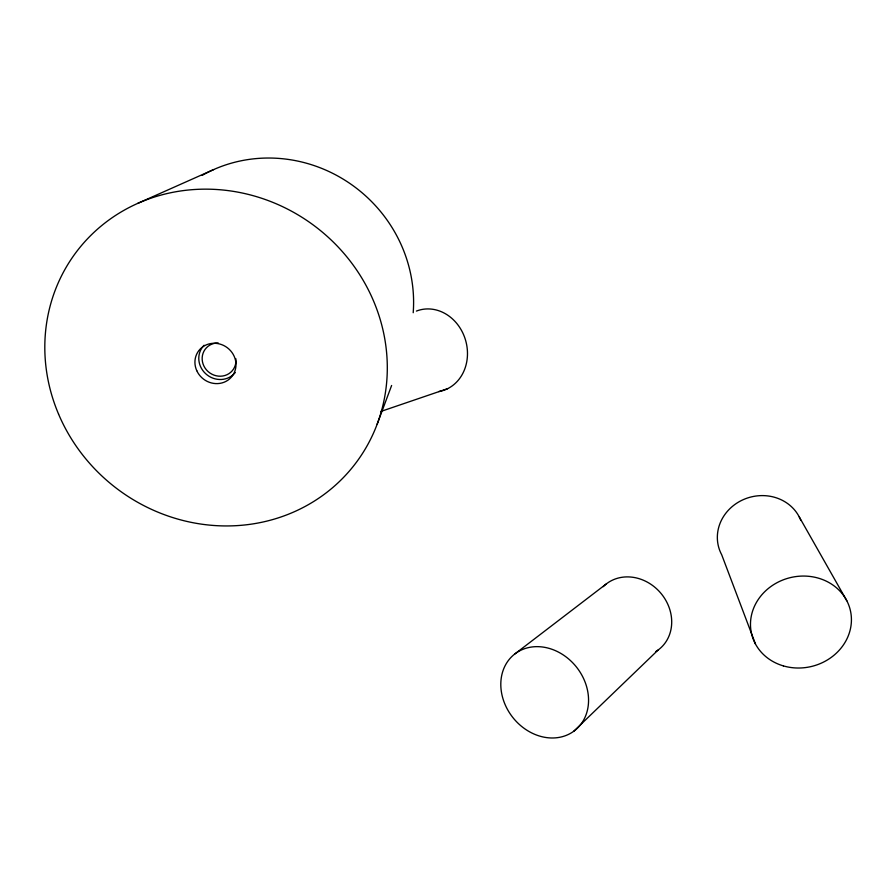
<?xml version="1.0" encoding="UTF-8"?>
<svg xmlns="http://www.w3.org/2000/svg" width="896" height="896" viewBox="0 0 896 896"><rect width="100%" height="100%" fill="white"/><g stroke="black" fill="none" stroke-linecap="round" stroke-linejoin="round"><path stroke-width="1.34" d="M377.16 424.189L391.619 385.482M573.664 731.326A48.608 40.6 51.5 0 0 558.723 652.243A48.608 40.6 51.5 0 0 501.659 693.381A48.608 40.6 51.5 0 0 573.664 731.326L658.067 650.059M514.629 654.114L606.267 583.957M137.738 203.37L213.662 169.579M380.643 411.522L447.72 388.629M799.254 516.925L846.81 600.746M755.451 643.989L721.706 554.781A43.266 39.738 -16 0 1 743.68 499.464A43.266 39.738 -16 0 1 800.867 520.498M202.227 175.347A141.411 134.949 41.9 0 1 347.066 181.586A141.411 134.949 41.9 0 1 413.202 312.726M235.883 358.758A17.293 16.24 37.2 0 1 220.595 376.208A17.293 16.24 37.2 0 1 202.194 359.744A17.293 16.24 37.2 0 1 218.21 342.944M235.301 372.49A20.754 19.488 37.2 0 1 234.674 373.229M234.338 373.598A20.754 19.488 37.2 0 1 205.554 373.61A20.754 19.488 37.2 0 1 204.053 345.262M416.405 311.08A41.933 36.344 74.2 0 1 465.741 340.827A41.933 36.344 74.2 0 1 438.715 391.574M603.21 586.678A42.011 36.725 48.7 0 1 661.427 593.925A42.011 36.725 48.7 0 1 655.782 651.582M58.565 414.109A175.112 164.371 37.3 0 0 353.058 466.603A175.112 164.371 37.3 0 0 236.544 191.901A175.112 164.371 37.3 0 0 58.565 414.109M196.773 370.686A21 19.701 37 0 0 232.187 376.13A21 19.701 37 0 0 217.414 343.515A21 19.701 37 0 0 196.773 370.686M783.373 665.896A50.77 45.674 -14.1 0 0 850.718 612.091A50.77 45.674 -14.1 0 0 768.768 588.123A50.77 45.674 -14.1 0 0 783.373 665.896"/></g></svg>
